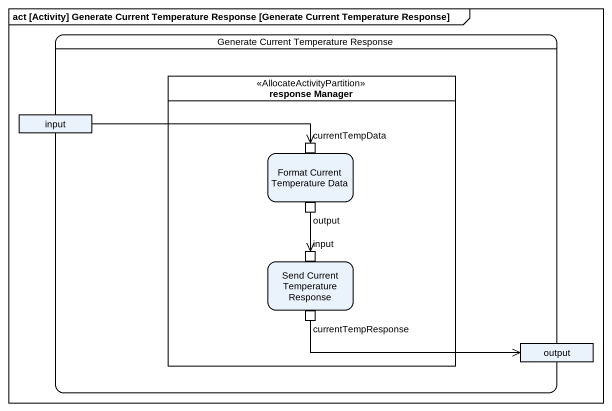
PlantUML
@startuml
mainframe act [Activity] Generate Current Temperature Response [Generate Current Temperature Response]
hide empty description
state "Generate Current Temperature Response" as Generate_Current {
  state "response Manager" as response_Manager <<AllocateActivityPartition>> {
    state "Format Current Temperature Data" as Format_Current_Temperature {
      state currentTempData <<inputPin>>
      state output <<outputPin>>
    }
    state "Send Current Temperature Response" as Send_Current_Temperature {
      state "input" as input_2 <<inputPin>>
      state currentTempResponse <<outputPin>>
    }
  }
  state input <<object>>
  state "output" as output_2 <<object>>
}
input -right-> currentTempData
output --> input_2
currentTempResponse -right-> output_2
@enduml
